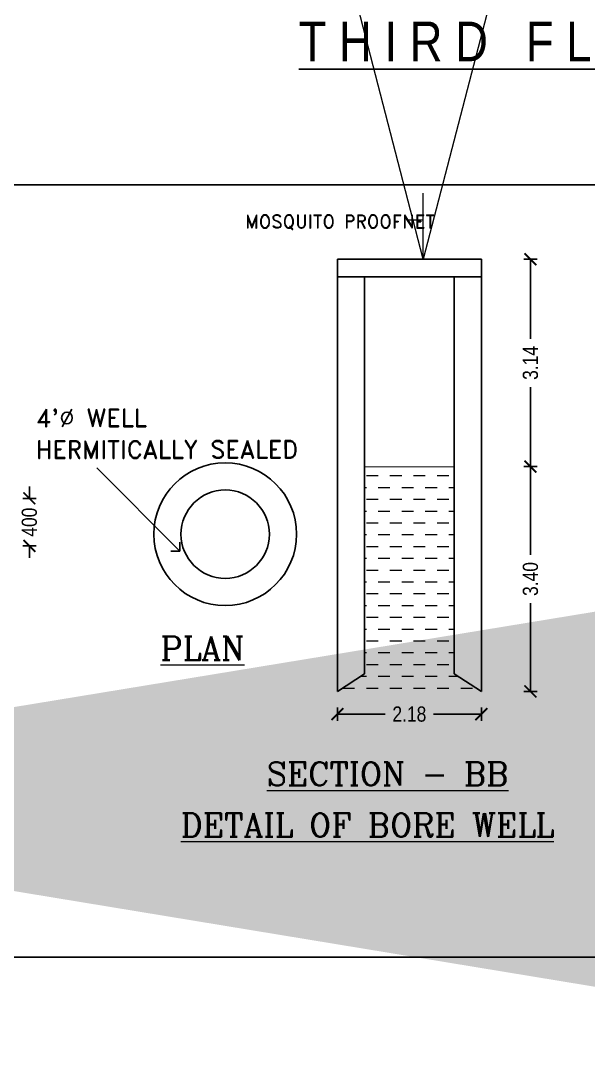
# Model space of a CAD drawing. Header units: metres. Extents: x 144 to 1259, y -1474 to -210.
# Drawn here: x 1193.86 to 1202.45, y -1200.22 to -1184.34 of the extents above; entities that cross this region are included whole.
import ezdxf

# ---------------------------------------------------------------- set-up
doc = ezdxf.new("R2010")
doc.units = ezdxf.units.M
doc.layers.add('DIM', color=8, linetype='Continuous')
doc.layers.add('wall', color=2, linetype='Continuous')
doc.layers.add('DIM-1', color=8, linetype='Continuous', lineweight=18)
doc.layers.add('TEXT', color=4, linetype='Continuous', lineweight=18)
doc.styles.add('APEXT', font='romanc.shx')
doc.styles.add('ATT', font='swissck.ttf', dxfattribs={"height": 12})
doc.styles.add('ROMAND', font='ROMAND.SHX')
doc.styles.add('ROMANS', font='romans.shx')
doc.styles.add('RS1', font='romans.shx', dxfattribs={"width": 0.75})
doc.styles.add('STYLE1', font='swissck.ttf', dxfattribs={"height": 0.23})
doc.dimstyles.new('DIM-25', dxfattribs={"dimscale": 0.25, "dimtxt": 200, "dimasz": 100, "dimexe": 25, "dimexo": 25, "dimgap": 35, "dimtad": 1, "dimdec": 0, "dimrnd": 5, "dimzin": 0, "dimdsep": 46, "dimtxsty": 'RS1', "dimblk": 'ARCHTICK', "dimcen": 100, "dimdle": 25, "dimclrd": 8, "dimclre": 8, "dimclrt": 4, "dimadec": 0, "dimazin": 0, "dimtfac": 0.5, "dimtdec": 0, "dimtmove": 1, "dimatfit": 0, "dimfxl": 0, "dimfrac": 1, "dimtolj": 1, "dimtzin": 0, "dimarcsym": 0})
doc.dimstyles.new('dim100', dxfattribs={"dimtxt": 400, "dimasz": 200, "dimexe": 50, "dimexo": 200, "dimgap": 100, "dimtad": 1, "dimdec": 0, "dimrnd": 5, "dimzin": 0, "dimdsep": 46, "dimtxsty": 'ROMANS', "dimblk": 'ARCHTICK', "dimcen": 500, "dimdle": 25, "dimclrd": 256, "dimclre": 256, "dimclrt": 2, "dimadec": 0, "dimazin": 0, "dimtfac": 1, "dimtdec": 0, "dimtix": 1, "dimtofl": 0, "dimtmove": 1, "dimatfit": 1, "dimldrblk": 'OPEN30', "dimfxl": 0, "dimtolj": 1, "dimtzin": 0, "dimlwd": -1, "dimlwe": -1, "dimarcsym": 0})
doc.dimstyles.get("Standard").update_dxf_attribs({"dimtxt": 0.23, "dimasz": 0.18, "dimexe": 0.1, "dimexo": 0, "dimgap": 0.09, "dimtad": 0, "dimzin": 0, "dimdsep": 46, "dimtxsty": 'STYLE1', "dimblk": 'ARCHTICK', "dimcen": 0.09, "dimadec": 0, "dimazin": 0, "dimtfac": 1, "dimtofl": 0, "dimtmove": 2, "dimatfit": 3, "dimfxl": 0, "dimtolj": 1, "dimtzin": 0, "dimarcsym": 0})

# ---------------------------------------------------------------- blocks, each defined once
blk = doc.blocks.new('_ArchTick')
at = {"color": 0, "const_width": 0.15}
blk.add_lwpolyline([(-0.5, -0.5), (0.5, 0.5)], dxfattribs=at)
blk = doc.blocks.new('*D345')
at = {"color": 0, "lineweight": -2}
for p, q in [((1193.991915247105, -1191.557276973018), (1193.991915247105, -1191.377276973018)), ((1193.891915247105, -1191.557276973018), (1194.091915247105, -1191.557276973018)), ((1193.891915247105, -1192.277276979275), (1194.091915247105, -1192.277276979275)), ((1193.991915247105, -1192.277276979275), (1193.991915247105, -1192.457276979275))]:
    blk.add_line(p, q, dxfattribs=at)
at = {"layer": 'Defpoints', "color": 0}
for p in [(1193.465606968897, -1191.557276973018), (1193.465606968897, -1192.277276979275), (1193.991915247105, -1192.277276979275)]:
    blk.add_point(p, dxfattribs=at)
at = {"color": 0, "lineweight": -2, "xscale": 0.18, "yscale": 0.18, "zscale": 0.18}
for p, rotation in [((1193.991915247105, -1191.557276973018), 270), ((1193.991915247105, -1192.277276979275), 90)]:
    blk.add_blockref('_ArchTick', p, dxfattribs=dict(at, rotation=rotation))
at = {"color": 0, "insert": (1193.991915247106, -1191.917276976146), "char_height": 0.23, "attachment_point": 5, "rotation": 90, "style": 'STYLE1'}
blk.add_mtext('\\A1;400', dxfattribs=at)
blk = doc.blocks.new('*D347')
at = {"color": 0, "lineweight": -2}
for p, q in [((1198.653380460883, -1194.721979506444), (1198.653380460883, -1194.921979506444)), ((1200.83108065829, -1194.721979506444), (1200.83108065829, -1194.921979506444)), ((1198.653380460883, -1194.821979506444), (1199.377500040106, -1194.821979506444)), ((1200.83108065829, -1194.821979506444), (1200.106961079067, -1194.821979506444))]:
    blk.add_line(p, q, dxfattribs=at)
at = {"layer": 'Defpoints', "color": 0}
for p in [(1198.653380460883, -1194.477717285249), (1200.83108065829, -1194.47771728525), (1200.83108065829, -1194.821979506444)]:
    blk.add_point(p, dxfattribs=at)
at = {"color": 0, "lineweight": -2, "xscale": 0.18, "yscale": 0.18, "zscale": 0.18, "rotation": 180}
blk.add_blockref('_ArchTick', (1198.653380460883, -1194.821979506444), dxfattribs=at)
at = {"color": 0, "lineweight": -2, "xscale": 0.18, "yscale": 0.18, "zscale": 0.18}
blk.add_blockref('_ArchTick', (1200.83108065829, -1194.821979506444), dxfattribs=at)
at = {"color": 0, "insert": (1199.742230559587, -1194.821979506444), "char_height": 0.23, "attachment_point": 5, "style": 'STYLE1'}
blk.add_mtext('\\A1;2.18', dxfattribs=at)
blk = doc.blocks.new('*D348')
at = {"color": 0, "lineweight": -2}
for p, q in [((1201.474621666701, -1191.076667028492), (1201.674621666702, -1191.076667028492)), ((1201.574621666702, -1191.076667028492), (1201.574621666702, -1192.41261098804)), ((1201.574621666702, -1194.47771728525), (1201.574621666702, -1193.141773325702)), ((1201.474621666701, -1194.47771728525), (1201.674621666702, -1194.47771728525))]:
    blk.add_line(p, q, dxfattribs=at)
at = {"layer": 'Defpoints', "color": 0}
for p in [(1200.831080658293, -1191.076667028492), (1201.574621666702, -1191.076667028492), (1200.83108065829, -1194.47771728525)]:
    blk.add_point(p, dxfattribs=at)
at = {"color": 0, "lineweight": -2, "xscale": 0.18, "yscale": 0.18, "zscale": 0.18}
for p, rotation in [((1201.574621666702, -1191.076667028492), 90), ((1201.574621666702, -1194.47771728525), 270)]:
    blk.add_blockref('_ArchTick', p, dxfattribs=dict(at, rotation=rotation))
at = {"color": 0, "insert": (1201.574621666702, -1192.777192156871), "char_height": 0.23, "attachment_point": 5, "rotation": 90, "style": 'STYLE1'}
blk.add_mtext('\\A1;3.40', dxfattribs=at)
blk = doc.blocks.new('*D349')
at = {"color": 0, "lineweight": -2}
for p, q in [((1201.474621666701, -1187.939172442538), (1201.674621666702, -1187.939172442538)), ((1201.574621666702, -1187.939172442538), (1201.574621666702, -1189.14199441084)), ((1201.574621666702, -1191.076667028492), (1201.574621666702, -1189.873845060191)), ((1201.474621666701, -1191.076667028492), (1201.674621666702, -1191.076667028492))]:
    blk.add_line(p, q, dxfattribs=at)
at = {"layer": 'Defpoints', "color": 0}
for p in [(1200.831080658295, -1187.939172442538), (1201.574621666702, -1187.939172442538), (1200.831080658293, -1191.076667028492)]:
    blk.add_point(p, dxfattribs=at)
at = {"color": 0, "lineweight": -2, "xscale": 0.18, "yscale": 0.18, "zscale": 0.18}
for p, rotation in [((1201.574621666702, -1187.939172442538), 90), ((1201.574621666702, -1191.076667028492), 270)]:
    blk.add_blockref('_ArchTick', p, dxfattribs=dict(at, rotation=rotation))
at = {"color": 0, "insert": (1201.574621666702, -1189.507919735515), "char_height": 0.23, "attachment_point": 5, "rotation": 90, "style": 'STYLE1'}
blk.add_mtext('\\A1;3.14', dxfattribs=at)

msp = doc.modelspace()

# ---------------------------------------------------------------- hatches: boundary and pattern name
at = {"layer": 'DIM-1'}
h = msp.add_hatch(dxfattribs=at)
h.set_pattern_fill('DASH', scale=1.428000129446659, angle=-3.9288e-11, style=0)
h.set_pattern_definition([(359.9999999999607, (1216.940774719859, -1584.628021751937), (0.1785000161809549, 0.1785000161807102), [0.1785000161808326, -0.1785000161808326])])
h.paths.add_polyline_path([(1200.420530621077, -1191.076667028492), (1199.063930498103, -1191.079389153738), (1199.063930498099, -1194.214161614445), (1198.653380460883, -1194.477717285249), (1200.83108065829, -1194.477717285251), (1200.420530621076, -1194.214161614447)])

# ---------------------------------------------------------------- linework, layer by layer
msp.add_lwpolyline([(1236.084916649403, -1198.498883290678), (1166.227264242333, -1198.498883290678), (1166.227264242333, -1186.8114525803), (1236.084916649403, -1186.8114525803)], close=True)
at = {"layer": 'DIM', "color": 7}
msp.add_line((1195.011836148762, -1191.097589142057), (1196.268123337187, -1192.355123276058), dxfattribs=at)
at = {"layer": 'DIM-1', "color": 7}
for p, q in [((1198.653380460888, -1187.944616693031), (1198.653380460888, -1187.939172442537)), ((1199.063930498103, -1191.079389153738), (1200.420530621077, -1191.076667028492))]:
    msp.add_line(p, q, dxfattribs=at)
at = {"layer": 'wall', "color": 7}
for p, q in [((1198.653380460888, -1187.939172442537), (1200.831080658295, -1187.939172442538)), ((1198.653380460883, -1194.477717285249), (1198.653380460888, -1187.944616693031)), ((1200.831080658295, -1187.939172442538), (1200.83108065829, -1194.477717285251)), ((1198.653380460888, -1188.206922466808), (1200.831080658295, -1188.20692246681)), ((1199.063930498099, -1194.214161614445), (1199.063930498103, -1188.206922466808)), ((1200.420530621077, -1188.20692246681), (1200.420530621076, -1194.214161614447)), ((1196.268123337187, -1192.355123276058), (1196.268189743989, -1192.221248280391)), ((1196.268123337187, -1192.355123276058), (1196.134248341521, -1192.355056869256)), ((1198.653380460883, -1194.477717285249), (1199.063930498099, -1194.214161614445)), ((1200.83108065829, -1194.477717285251), (1200.420530621076, -1194.214161614447))]:
    msp.add_line(p, q, dxfattribs=at)
for radius in [1.079536706686772, 0.6689866694708582]:
    msp.add_circle((1196.955106696734, -1192.099349848893), radius, dxfattribs=at)

# ---------------------------------------------------------------- texts
at = {"style": 'ATT'}
msp.add_text('%%UT H I R D   F L O O R   P L A N', height=0.6, dxfattribs=at).set_placement((1198.067324775617, -1184.944227426141))
at = {"layer": 'TEXT', "color": 7, "linetype": 'Continuous', "style": 'ROMAND'}
msp.add_text('MOSQUITO PROOFNET', height=0.2008125182034366, dxfattribs=at).set_placement((1197.256526606947, -1187.47036423954))
at = {"layer": 'TEXT', "color": 7, "lineweight": 15, "style": 'ROMAND'}
for s, p in [("4'%%C WELL", (1194.089830813314, -1190.474304338525)), ('HERMITICALLY SEALED', (1194.089830813314, -1190.952962632798))]:
    msp.add_text(s, height=0.2677500242712489, rotation=0.0284207623398173, dxfattribs=at).set_placement(p)
at = {"layer": 'TEXT', "color": 7, "style": 'APEXT'}
for s, p in [('%%UPLAN', (1195.977108707939, -1194.005440795999)), ('%%USECTION - BB', (1197.5845856942, -1195.903151449711)), ('%%UDETAIL OF BORE WELL', (1196.281385374629, -1196.677633768739))]:
    msp.add_text(s, height=0.3570000323616653, dxfattribs=at).set_placement(p)

# ---------------------------------------------------------------- dimensions: what is measured, and where the dimension line sits
at = {"color": 7}
dim = msp.add_linear_dim(base=(1201.574621666702, -1187.939172442538), p1=(1200.831080658293, -1191.076667028492), p2=(1200.831080658295, -1187.939172442538), angle=270, dimstyle='Standard', dxfattribs=at)
dim.commit()
dim.dimension.update_dxf_attribs({"geometry": '*D349', "text_midpoint": (1201.574621666702, -1189.507919735515)})
for p1, p2, distance, picture, middle in [((1200.83108065829, -1194.47771728525), (1200.831080658293, -1191.076667028492), -0.7435410084087833, '*D348', (1201.574621666702, -1192.777192156871)), ((1198.653380460883, -1194.477717285249), (1200.83108065829, -1194.47771728525), -0.3442622211939579, '*D347', (1199.742230559587, -1194.821979506444))]:
    dim = msp.add_aligned_dim(p1=p1, p2=p2, distance=distance, dimstyle='Standard', dxfattribs=at)
    dim.commit()
    dim.dimension.update_dxf_attribs({"geometry": picture, "text_midpoint": middle})
dim = msp.add_linear_dim(base=(1193.991915247105, -1192.277276979275), p1=(1193.465606968897, -1191.557276973018), p2=(1193.465606968897, -1192.277276979275), angle=90, text='400', dimstyle='Standard', dxfattribs=at)
dim.commit()
dim.dimension.update_dxf_attribs({"geometry": '*D345', "text_midpoint": (1193.991915247106, -1191.917276976146)})

# ---------------------------------------------------------------- leaders
at = {"layer": 'DIM-1', "color": 7, "ltscale": 15}
msp.add_leader([(1199.952419255883, -1187.939172442538), (1199.952419255883, -1187.350390154474), (1199.714344859301, -1187.350390154474)], dimstyle='dim100', override={"dimasz": 350, "dimldrblk": 'Open30'}, dxfattribs=at)
at = {"layer": 'wall', "color": 7, "ltscale": 15}
msp.add_leader([(1185.291972491221, -1196.10443968803), (1185.956265925457, -1196.104604445233)], dimstyle='DIM-25', dxfattribs=at)

doc.saveas('drawing.dxf')
